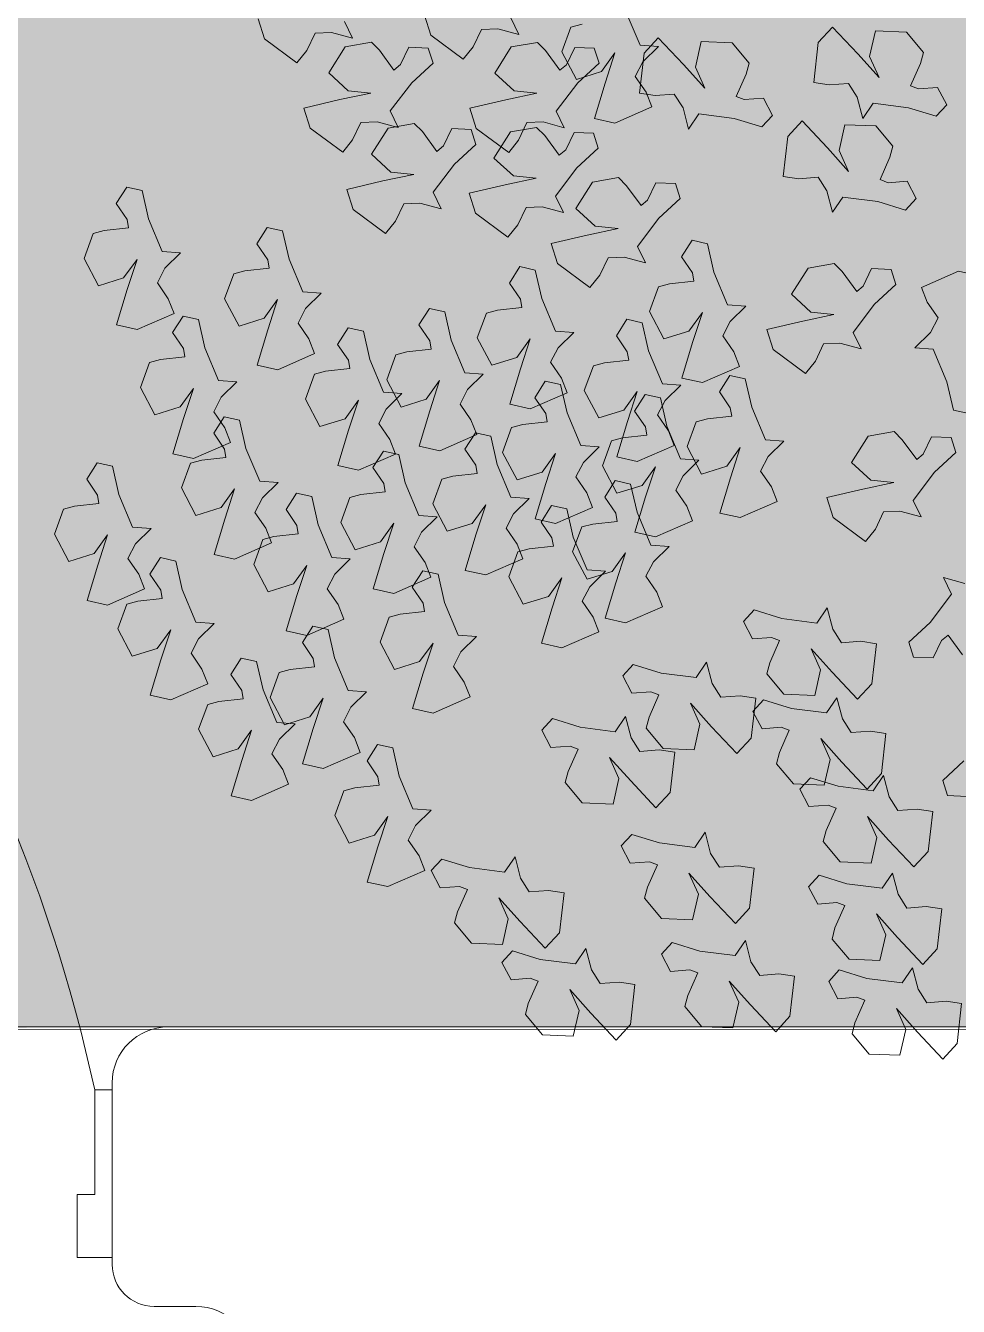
# Model space of a CAD drawing. Header units: metres. Extents: x 8 to 2416, y -346 to 476.
# Drawn here: x 51.19 to 51.857, y 52.754 to 53.67 of the extents above; entities that cross this region are included whole.
import ezdxf

# ---------------------------------------------------------------- set-up
doc = ezdxf.new("R2010")
doc.units = ezdxf.units.M
doc.linetypes.add('0', pattern=[0])
doc.linetypes.add('ACAD_ISO10W100', pattern=[18, 12, -3, 0, -3])
doc.layers.get('0').update_dxf_attribs({"color": 250, "linetype": '0', "lineweight": 20})
for name, color, linetype, lineweight in [('A-DOOR', 35, 'Continuous', 5), ('A-WALL', 250, 'Continuous', 20), ('ARBOLES', 86, 'Continuous', 0), ('baños', 140, 'Continuous', 0), ('piso', 253, 'Continuous', 0)]:
    doc.layers.add(name, color=color, linetype=linetype, lineweight=lineweight)
doc.layers.add('grama', color=7, linetype='Continuous', lineweight=0, true_color=0x698c45)
doc.layers.add('SOLAR', color=7, linetype='ACAD_ISO10W100', lineweight=9, true_color=0xff1414)

# ---------------------------------------------------------------- blocks, each defined once
blk = doc.blocks.new('TREES')
at = {"layer": 'ARBOLES', "color": 252, "true_color": 0x8da178}
for p, q in [((-0.04252, 0.05906), (-0.0466, 0.06668)), ((0.00379, 0.06784), (0.00069, 0.06375)), ((0.01055, 0.06189), (0.00379, 0.06784)), ((0.01428, 0.06788), (0.01346, 0.06151)), ((0.02182, 0.06829), (0.01428, 0.06788)), ((0.02641, 0.06375), (0.02182, 0.06829)), ((-0.07218, 0.05887), (-0.07449, 0.06271)), ((-0.05708, 0.06282), (-0.0597, 0.06185)), ((0.00069, 0.06375), (0.00049, 0.05392)), ((0.02594, 0.061), (0.02641, 0.06375)), ((-0.09551, 0.06143), (-0.09352, 0.05671)), ((-0.08138, 0.05925), (-0.07745, 0.0598)), ((-0.07745, 0.0598), (-0.07218, 0.05887)), ((-0.0597, 0.06185), (-0.06133, 0.05561)), ((-0.03826, 0.06127), (-0.04136, 0.05718)), ((-0.0315, 0.05532), (-0.03826, 0.06127)), ((-0.02777, 0.06131), (-0.02859, 0.05494)), ((-0.02023, 0.06172), (-0.02777, 0.06131)), ((-0.01564, 0.05718), (-0.02023, 0.06172)), ((0.01622, 0.05665), (0.01055, 0.06189)), ((0.01346, 0.06151), (0.01622, 0.05665)), ((0.02406, 0.05535), (0.02594, 0.061)), ((-0.13581, 0.05674), (-0.13382, 0.05201)), ((-0.11248, 0.05417), (-0.1148, 0.05801)), ((-0.09352, 0.05671), (-0.08511, 0.05162)), ((-0.083, 0.05484), (-0.08138, 0.05925)), ((-0.06751, 0.05739), (-0.07373, 0.05568)), ((-0.06536, 0.05561), (-0.06751, 0.05739)), ((-0.05831, 0.05701), (-0.05993, 0.0526)), ((-0.05355, 0.05726), (-0.05831, 0.05701)), ((-0.05206, 0.05373), (-0.05355, 0.05726)), ((-0.05128, 0.05175), (-0.04845, 0.05658)), ((-0.04845, 0.05658), (-0.05015, 0.04905)), ((-0.03804, 0.05914), (-0.04252, 0.05906)), ((-0.04136, 0.05718), (-0.04156, 0.04735)), ((-0.04148, 0.05504), (-0.03804, 0.05914)), ((-0.01611, 0.05443), (-0.01564, 0.05718)), ((-0.1233, 0.05014), (-0.12168, 0.05455)), ((-0.12168, 0.05455), (-0.11775, 0.0551)), ((-0.11775, 0.0551), (-0.11248, 0.05417)), ((-0.10781, 0.05364), (-0.11403, 0.05193)), ((-0.10566, 0.05186), (-0.10781, 0.05364)), ((-0.09861, 0.05326), (-0.10023, 0.04885)), ((-0.09385, 0.05351), (-0.09861, 0.05326)), ((-0.09236, 0.04998), (-0.09385, 0.05351)), ((-0.08511, 0.05162), (-0.083, 0.05484)), ((-0.07373, 0.05568), (-0.07715, 0.04895)), ((-0.0614, 0.05115), (-0.06536, 0.05561)), ((-0.06133, 0.05561), (-0.0572, 0.04928)), ((-0.05678, 0.04846), (-0.05206, 0.05373)), ((-0.04297, 0.05136), (-0.04148, 0.05504)), ((-0.02583, 0.05007), (-0.0315, 0.05532)), ((-0.02859, 0.05494), (-0.02583, 0.05007)), ((-0.01799, 0.04878), (-0.01611, 0.05443)), ((0.00049, 0.05392), (0.00433, 0.05371)), ((0.00433, 0.05371), (0.00896, 0.05451)), ((0.00896, 0.05451), (0.0114, 0.05138)), ((0.02605, 0.0548), (0.02406, 0.05535)), ((0.03068, 0.0556), (0.02605, 0.0548)), ((0.03328, 0.0516), (0.03068, 0.0556)), ((-0.13382, 0.05201), (-0.12541, 0.04692)), ((-0.12541, 0.04692), (-0.1233, 0.05014)), ((-0.11403, 0.05193), (-0.11745, 0.0452)), ((-0.1017, 0.0474), (-0.10566, 0.05186)), ((-0.09708, 0.04471), (-0.09236, 0.04998)), ((-0.05993, 0.0526), (-0.0614, 0.05115)), ((-0.0572, 0.04928), (-0.05128, 0.05175)), ((-0.03996, 0.04775), (-0.04297, 0.05136)), ((0.0114, 0.05138), (0.01324, 0.04635)), ((0.01324, 0.04635), (0.0154, 0.05028)), ((0.0154, 0.05028), (0.02404, 0.05)), ((0.02404, 0.05), (0.03096, 0.04854)), ((0.03096, 0.04854), (0.03328, 0.0516)), ((-0.10023, 0.04885), (-0.1017, 0.0474)), ((-0.07715, 0.04895), (-0.07204, 0.04505)), ((-0.06134, 0.04112), (-0.05678, 0.04846)), ((-0.05015, 0.04905), (-0.05193, 0.04022)), ((-0.04156, 0.04735), (-0.03772, 0.04714)), ((-0.03822, 0.04432), (-0.03996, 0.04775)), ((-0.03772, 0.04714), (-0.03309, 0.04794)), ((-0.03309, 0.04794), (-0.03065, 0.04481)), ((-0.016, 0.04822), (-0.01799, 0.04878)), ((-0.01137, 0.04902), (-0.016, 0.04822)), ((-0.00877, 0.04502), (-0.01137, 0.04902)), ((-0.11745, 0.0452), (-0.11235, 0.0413)), ((-0.10164, 0.03737), (-0.09708, 0.04471)), ((-0.06645, 0.04501), (-0.07382, 0.04272)), ((-0.07204, 0.04505), (-0.06645, 0.04501)), ((-0.04684, 0.03958), (-0.03822, 0.04432)), ((-0.03065, 0.04481), (-0.02881, 0.03978)), ((-0.01109, 0.04197), (-0.00877, 0.04502)), ((-0.00146, 0.04438), (-0.00456, 0.04029)), ((0.0053, 0.03842), (-0.00146, 0.04438)), ((0.00903, 0.04442), (0.00821, 0.03805)), ((0.01657, 0.04482), (0.00903, 0.04442)), ((0.02116, 0.04029), (0.01657, 0.04482)), ((-0.10675, 0.04126), (-0.11412, 0.03897)), ((-0.11235, 0.0413), (-0.10675, 0.04126)), ((-0.07382, 0.04272), (-0.08236, 0.03984)), ((-0.05903, 0.03728), (-0.06134, 0.04112)), ((-0.02881, 0.03978), (-0.02665, 0.04371)), ((-0.02665, 0.04371), (-0.01801, 0.04343)), ((-0.01801, 0.04343), (-0.01109, 0.04197)), ((-0.11412, 0.03897), (-0.12266, 0.03609)), ((-0.08236, 0.03984), (-0.08037, 0.03512)), ((-0.06985, 0.03325), (-0.06823, 0.03766)), ((-0.06823, 0.03766), (-0.0643, 0.03821)), ((-0.0643, 0.03821), (-0.05903, 0.03728)), ((-0.05193, 0.04022), (-0.04684, 0.03958)), ((-0.00456, 0.04029), (-0.00476, 0.03046)), ((0.01097, 0.03318), (0.0053, 0.03842)), ((0.00821, 0.03805), (0.01097, 0.03318)), ((0.01881, 0.03188), (0.02069, 0.03754)), ((0.02069, 0.03754), (0.02116, 0.04029)), ((-0.12266, 0.03609), (-0.12067, 0.03137)), ((-0.10853, 0.03391), (-0.1046, 0.03446)), ((-0.1046, 0.03446), (-0.09933, 0.03353)), ((-0.09554, 0.03487), (-0.10176, 0.03316)), ((-0.09933, 0.03353), (-0.10164, 0.03737)), ((-0.09339, 0.03309), (-0.09554, 0.03487)), ((-0.08634, 0.03449), (-0.08796, 0.03009)), ((-0.08158, 0.03474), (-0.08634, 0.03449)), ((-0.08009, 0.03121), (-0.08158, 0.03474)), ((-0.08037, 0.03512), (-0.07195, 0.03003)), ((-0.07198, 0.03504), (-0.0754, 0.0283)), ((-0.06576, 0.03674), (-0.07198, 0.03504)), ((-0.06361, 0.03497), (-0.06576, 0.03674)), ((-0.05965, 0.03051), (-0.06361, 0.03497)), ((-0.05656, 0.03637), (-0.05818, 0.03196)), ((-0.0518, 0.03662), (-0.05656, 0.03637)), ((-0.05031, 0.03308), (-0.0518, 0.03662)), ((-0.12067, 0.03137), (-0.11226, 0.02628)), ((-0.11015, 0.0295), (-0.10853, 0.03391)), ((-0.10176, 0.03316), (-0.10518, 0.02643)), ((-0.08944, 0.02863), (-0.09339, 0.03309)), ((-0.07195, 0.03003), (-0.06985, 0.03325)), ((-0.05818, 0.03196), (-0.05965, 0.03051)), ((-0.05503, 0.02782), (-0.05031, 0.03308)), ((0.02081, 0.03133), (0.01881, 0.03188)), ((0.02543, 0.03213), (0.02081, 0.03133)), ((0.02803, 0.02813), (0.02543, 0.03213)), ((-0.11226, 0.02628), (-0.11015, 0.0295)), ((-0.08796, 0.03009), (-0.08944, 0.02863)), ((-0.08481, 0.02594), (-0.08009, 0.03121)), ((-0.0754, 0.0283), (-0.07029, 0.02441)), ((-0.00476, 0.03046), (-0.00092, 0.03025)), ((-0.00092, 0.03025), (0.00371, 0.03105)), ((0.00371, 0.03105), (0.00615, 0.02792)), ((0.02571, 0.02508), (0.02803, 0.02813)), ((-0.10518, 0.02643), (-0.10008, 0.02253)), ((-0.08938, 0.0186), (-0.08481, 0.02594)), ((-0.05959, 0.02047), (-0.05503, 0.02782)), ((-0.04473, 0.0264), (-0.05095, 0.0247)), ((-0.04257, 0.02462), (-0.04473, 0.0264)), ((-0.03552, 0.02603), (-0.03714, 0.02162)), ((-0.03076, 0.02627), (-0.03552, 0.02603)), ((-0.02927, 0.02274), (-0.03076, 0.02627)), ((0.00615, 0.02792), (0.00799, 0.02289)), ((0.00799, 0.02289), (0.01015, 0.02681)), ((0.01015, 0.02681), (0.01879, 0.02653)), ((0.01879, 0.02653), (0.02571, 0.02508)), ((-0.09448, 0.0225), (-0.10186, 0.0202)), ((-0.10008, 0.02253), (-0.09448, 0.0225)), ((-0.07207, 0.02208), (-0.08061, 0.0192)), ((-0.0647, 0.02437), (-0.07207, 0.02208)), ((-0.07029, 0.02441), (-0.0647, 0.02437)), ((-0.05095, 0.0247), (-0.05436, 0.01796)), ((-0.03862, 0.02016), (-0.04257, 0.02462)), ((-0.03399, 0.01748), (-0.02927, 0.02274)), ((-0.10186, 0.0202), (-0.11039, 0.01733)), ((-0.08061, 0.0192), (-0.07862, 0.01447)), ((-0.05728, 0.01664), (-0.05959, 0.02047)), ((-0.03714, 0.02162), (-0.03862, 0.02016)), ((-0.11039, 0.01733), (-0.1084, 0.0126)), ((-0.09626, 0.01514), (-0.09233, 0.01569)), ((-0.09233, 0.01569), (-0.08706, 0.01476)), ((-0.08706, 0.01476), (-0.08938, 0.0186)), ((-0.0681, 0.01261), (-0.06648, 0.01701)), ((-0.06648, 0.01701), (-0.06255, 0.01757)), ((-0.06255, 0.01757), (-0.05728, 0.01664)), ((-0.05436, 0.01796), (-0.04926, 0.01407)), ((-0.03856, 0.01013), (-0.03399, 0.01748)), ((-0.16389, 0.01286), (-0.16606, 0.00861)), ((-0.16009, 0.01238), (-0.16389, 0.01286)), ((-0.1084, 0.0126), (-0.09999, 0.00751)), ((-0.09788, 0.01073), (-0.09626, 0.01514)), ((-0.07862, 0.01447), (-0.07021, 0.00938)), ((-0.07021, 0.00938), (-0.0681, 0.01261)), ((-0.04366, 0.01403), (-0.05104, 0.01174)), ((-0.04926, 0.01407), (-0.04366, 0.01403)), ((-0.02543, 0.01286), (-0.0276, 0.00861)), ((-0.02163, 0.01238), (-0.02543, 0.01286)), ((-0.15789, 0.00566), (-0.16009, 0.01238)), ((-0.09999, 0.00751), (-0.09788, 0.01073)), ((-0.05104, 0.01174), (-0.05957, 0.00886)), ((-0.03624, 0.0063), (-0.03856, 0.01013)), ((-0.01943, 0.00566), (-0.02163, 0.01238)), ((0.00959, 0.01046), (0.00337, 0.00875)), ((0.01174, 0.00868), (0.00959, 0.01046)), ((0.0188, 0.01008), (0.01717, 0.00567)), ((0.02356, 0.01033), (0.0188, 0.01008)), ((0.02504, 0.0068), (0.02356, 0.01033)), ((0.03991, 0.01142), (0.03129, 0.00668)), ((0.045, 0.01078), (0.03991, 0.01142)), ((-0.16606, 0.00861), (-0.16305, 0.005)), ((-0.12884, 0.00629), (-0.13101, 0.00204)), ((-0.12504, 0.00581), (-0.12884, 0.00629)), ((-0.05957, 0.00886), (-0.05758, 0.00413)), ((-0.04706, 0.00226), (-0.04544, 0.00667)), ((-0.04544, 0.00667), (-0.04151, 0.00722)), ((-0.04151, 0.00722), (-0.03624, 0.0063)), ((-0.0276, 0.00861), (-0.02459, 0.005)), ((0.00337, 0.00875), (-0.00005, 0.00202)), ((0.0157, 0.00422), (0.01174, 0.00868)), ((0.02032, 0.00153), (0.02504, 0.0068)), ((0.03129, 0.00668), (0.03303, 0.00325)), ((-0.16305, 0.005), (-0.16253, 0.003)), ((-0.15381, -0.00196), (-0.15789, 0.00566)), ((-0.12284, -0.00091), (-0.12504, 0.00581)), ((-0.05758, 0.00413), (-0.04917, -0.00096)), ((-0.02459, 0.005), (-0.02407, 0.003)), ((-0.01535, -0.00196), (-0.01943, 0.00566)), ((0.01717, 0.00567), (0.0157, 0.00422)), ((0.03303, 0.00325), (0.03604, -0.00036)), ((-0.17098, 0.00083), (-0.17261, -0.00541)), ((-0.16837, 0.0018), (-0.17098, 0.00083)), ((-0.16253, 0.003), (-0.16837, 0.0018)), ((-0.13101, 0.00204), (-0.128, -0.00157)), ((-0.06662, 0.00254), (-0.06879, -0.00171)), ((-0.06282, 0.00206), (-0.06662, 0.00254)), ((-0.06062, -0.00466), (-0.06282, 0.00206)), ((-0.04917, -0.00096), (-0.04706, 0.00226)), ((-0.03253, 0.00083), (-0.03416, -0.00541)), ((-0.02991, 0.0018), (-0.03253, 0.00083)), ((-0.02407, 0.003), (-0.02991, 0.0018)), ((-0.00005, 0.00202), (0.00506, -0.00188)), ((0.01576, -0.00581), (0.02032, 0.00153)), ((-0.14933, -0.00188), (-0.15381, -0.00196)), ((-0.15277, -0.00598), (-0.14933, -0.00188)), ((-0.128, -0.00157), (-0.12748, -0.00357)), ((-0.11876, -0.00854), (-0.12284, -0.00091)), ((-0.06879, -0.00171), (-0.06578, -0.00532)), ((-0.01087, -0.00188), (-0.01535, -0.00196)), ((-0.01431, -0.00598), (-0.01087, -0.00188)), ((0.01066, -0.00192), (0.00328, -0.00421)), ((0.00506, -0.00188), (0.01066, -0.00192)), ((0.03604, -0.00036), (0.03455, -0.00404)), ((-0.17261, -0.00541), (-0.16849, -0.01174)), ((-0.16257, -0.00927), (-0.15973, -0.00444)), ((-0.15973, -0.00444), (-0.16144, -0.01197)), ((-0.15426, -0.00966), (-0.15277, -0.00598)), ((-0.13593, -0.00574), (-0.13756, -0.01198)), ((-0.13332, -0.00477), (-0.13593, -0.00574)), ((-0.12748, -0.00357), (-0.13332, -0.00477)), ((-0.06578, -0.00532), (-0.06526, -0.00732)), ((-0.05654, -0.01229), (-0.06062, -0.00466)), ((-0.03416, -0.00541), (-0.03004, -0.01174)), ((-0.02411, -0.00927), (-0.02128, -0.00444)), ((-0.02128, -0.00444), (-0.02298, -0.01197)), ((-0.0158, -0.00966), (-0.01431, -0.00598)), ((0.00328, -0.00421), (-0.00526, -0.00709)), ((0.01808, -0.00965), (0.01576, -0.00581)), ((0.03455, -0.00404), (0.03111, -0.00814)), ((-0.16849, -0.01174), (-0.16257, -0.00927)), ((-0.11428, -0.00845), (-0.11876, -0.00854)), ((-0.11772, -0.01255), (-0.11428, -0.00845)), ((-0.0711, -0.00852), (-0.07371, -0.00949)), ((-0.06526, -0.00732), (-0.0711, -0.00852)), ((-0.03945, -0.0078), (-0.04162, -0.01205)), ((-0.03565, -0.00828), (-0.03945, -0.0078)), ((-0.03345, -0.015), (-0.03565, -0.00828)), ((-0.03004, -0.01174), (-0.02411, -0.00927)), ((-0.00526, -0.00709), (-0.00327, -0.01181)), ((0.00725, -0.01368), (0.00887, -0.00927)), ((0.00887, -0.00927), (0.0128, -0.00872)), ((0.0128, -0.00872), (0.01808, -0.00965)), ((0.03111, -0.00814), (0.03559, -0.00805)), ((0.03559, -0.00805), (0.03967, -0.01568)), ((-0.16144, -0.01197), (-0.16321, -0.0208)), ((-0.15125, -0.01327), (-0.15426, -0.00966)), ((-0.13756, -0.01198), (-0.13344, -0.01831)), ((-0.12752, -0.01584), (-0.12468, -0.01101)), ((-0.12468, -0.01101), (-0.12639, -0.01854)), ((-0.08765, -0.00968), (-0.08982, -0.01393)), ((-0.08385, -0.01016), (-0.08765, -0.00968)), ((-0.08165, -0.01688), (-0.08385, -0.01016)), ((-0.07371, -0.00949), (-0.07534, -0.01573)), ((-0.05206, -0.0122), (-0.05654, -0.01229)), ((-0.0555, -0.0163), (-0.05206, -0.0122)), ((-0.04162, -0.01205), (-0.03861, -0.01566)), ((-0.02298, -0.01197), (-0.02476, -0.0208)), ((-0.01279, -0.01327), (-0.0158, -0.00966)), ((-0.00327, -0.01181), (0.00515, -0.0169)), ((-0.14951, -0.0167), (-0.15125, -0.01327)), ((-0.1192, -0.01623), (-0.11772, -0.01255)), ((-0.08982, -0.01393), (-0.08681, -0.01753)), ((-0.0653, -0.01959), (-0.06246, -0.01476)), ((-0.06246, -0.01476), (-0.06417, -0.02229)), ((-0.02937, -0.02263), (-0.03345, -0.015)), ((-0.01106, -0.0167), (-0.01279, -0.01327)), ((0.00515, -0.0169), (0.00725, -0.01368)), ((-0.15813, -0.02144), (-0.14951, -0.0167)), ((-0.14724, -0.01718), (-0.14941, -0.02142)), ((-0.14344, -0.01766), (-0.14724, -0.01718)), ((-0.14124, -0.02438), (-0.14344, -0.01766)), ((-0.13344, -0.01831), (-0.12752, -0.01584)), ((-0.12639, -0.01854), (-0.12816, -0.02737)), ((-0.1162, -0.01984), (-0.1192, -0.01623)), ((-0.10692, -0.01625), (-0.10909, -0.0205)), ((-0.10312, -0.01673), (-0.10692, -0.01625)), ((-0.10092, -0.02345), (-0.10312, -0.01673)), ((-0.08681, -0.01753), (-0.08629, -0.01954)), ((-0.07757, -0.0245), (-0.08165, -0.01688)), ((-0.07534, -0.01573), (-0.07122, -0.02206)), ((-0.05698, -0.01998), (-0.0555, -0.0163)), ((-0.03809, -0.01767), (-0.04393, -0.01886)), ((-0.03861, -0.01566), (-0.03809, -0.01767)), ((-0.01967, -0.02144), (-0.01106, -0.0167)), ((0.03967, -0.01568), (0.04187, -0.0224)), ((-0.16321, -0.0208), (-0.15813, -0.02144)), ((-0.14941, -0.02142), (-0.1464, -0.02503)), ((-0.11446, -0.02327), (-0.1162, -0.01984)), ((-0.10909, -0.0205), (-0.10608, -0.02411)), ((-0.09475, -0.02171), (-0.09638, -0.02795)), ((-0.09213, -0.02073), (-0.09475, -0.02171)), ((-0.08629, -0.01954), (-0.09213, -0.02073)), ((-0.07122, -0.02206), (-0.0653, -0.01959)), ((-0.05398, -0.02359), (-0.05698, -0.01998)), ((-0.04654, -0.01983), (-0.04818, -0.02607)), ((-0.04393, -0.01886), (-0.04654, -0.01983)), ((-0.02476, -0.0208), (-0.01967, -0.02144)), ((-0.01317, -0.01907), (-0.01533, -0.02332)), ((-0.00936, -0.01955), (-0.01317, -0.01907)), ((-0.00716, -0.02627), (-0.00936, -0.01955)), ((-0.13716, -0.032), (-0.14124, -0.02438)), ((-0.12307, -0.02801), (-0.11446, -0.02327)), ((-0.10608, -0.02411), (-0.10556, -0.02611)), ((-0.09684, -0.03107), (-0.10092, -0.02345)), ((-0.07309, -0.02441), (-0.07757, -0.0245)), ((-0.07653, -0.02852), (-0.07309, -0.02441)), ((-0.06417, -0.02229), (-0.06594, -0.03112)), ((-0.05785, -0.0247), (-0.06002, -0.02894)), ((-0.05405, -0.02517), (-0.05785, -0.0247)), ((-0.05224, -0.02702), (-0.05398, -0.02359)), ((-0.02489, -0.02254), (-0.02937, -0.02263)), ((-0.02833, -0.02664), (-0.02489, -0.02254)), ((-0.01533, -0.02332), (-0.01233, -0.02693)), ((0.04187, -0.0224), (0.04567, -0.02288)), ((-0.14588, -0.02704), (-0.15172, -0.02823)), ((-0.1464, -0.02503), (-0.14588, -0.02704)), ((-0.12816, -0.02737), (-0.12307, -0.02801)), ((-0.1114, -0.0273), (-0.11401, -0.02828)), ((-0.10556, -0.02611), (-0.1114, -0.0273)), ((-0.09638, -0.02795), (-0.09226, -0.03427)), ((-0.08633, -0.0318), (-0.0835, -0.02697)), ((-0.0835, -0.02697), (-0.0852, -0.03451)), ((-0.06085, -0.03176), (-0.05224, -0.02702)), ((-0.05185, -0.0319), (-0.05405, -0.02517)), ((-0.04818, -0.02607), (-0.04405, -0.0324)), ((-0.03813, -0.02993), (-0.0353, -0.0251)), ((-0.0353, -0.0251), (-0.037, -0.03263)), ((-0.03332, -0.02564), (-0.03548, -0.02989)), ((-0.02951, -0.02612), (-0.03332, -0.02564)), ((-0.02982, -0.03032), (-0.02833, -0.02664)), ((-0.02731, -0.03284), (-0.02951, -0.02612)), ((-0.01233, -0.02693), (-0.0118, -0.02893)), ((-0.00309, -0.0339), (-0.00716, -0.02627)), ((-0.15433, -0.02921), (-0.15596, -0.03545)), ((-0.15172, -0.02823), (-0.15433, -0.02921)), ((-0.11401, -0.02828), (-0.11564, -0.03452)), ((-0.09236, -0.03099), (-0.09684, -0.03107)), ((-0.0958, -0.03509), (-0.09236, -0.03099)), ((-0.07802, -0.0322), (-0.07653, -0.02852)), ((-0.06594, -0.03112), (-0.06085, -0.03176)), ((-0.06002, -0.02894), (-0.05701, -0.03255)), ((-0.04405, -0.0324), (-0.03813, -0.02993)), ((-0.03548, -0.02989), (-0.03248, -0.0335)), ((-0.02681, -0.03393), (-0.02982, -0.03032)), ((-0.02026, -0.0311), (-0.02189, -0.03734)), ((-0.01764, -0.03013), (-0.02026, -0.0311)), ((-0.0118, -0.02893), (-0.01764, -0.03013)), ((0.02177, -0.03068), (0.01835, -0.03741)), ((0.02799, -0.02897), (0.02177, -0.03068)), ((0.03015, -0.03075), (0.02799, -0.02897)), ((0.0341, -0.03521), (0.03015, -0.03075)), ((0.0372, -0.02935), (0.03558, -0.03376)), ((0.04196, -0.0291), (0.0372, -0.02935)), ((0.04344, -0.03263), (0.04196, -0.0291)), ((-0.13268, -0.03191), (-0.13716, -0.032)), ((-0.13612, -0.03601), (-0.13268, -0.03191)), ((-0.1056, -0.03838), (-0.10276, -0.03355)), ((-0.10276, -0.03355), (-0.10447, -0.04108)), ((-0.09226, -0.03427), (-0.08633, -0.0318)), ((-0.07501, -0.0358), (-0.07802, -0.0322)), ((-0.05701, -0.03255), (-0.05649, -0.03456)), ((-0.04777, -0.03952), (-0.05185, -0.0319)), ((-0.037, -0.03263), (-0.03878, -0.04146)), ((-0.03248, -0.0335), (-0.03196, -0.03551)), ((-0.02324, -0.04047), (-0.02731, -0.03284)), ((-0.02507, -0.03736), (-0.02681, -0.03393)), ((0.0014, -0.03381), (-0.00309, -0.0339)), ((-0.00204, -0.03791), (0.0014, -0.03381)), ((0.03558, -0.03376), (0.0341, -0.03521)), ((0.03872, -0.0379), (0.04344, -0.03263)), ((-0.15596, -0.03545), (-0.15184, -0.04177)), ((-0.14592, -0.0393), (-0.14308, -0.03447)), ((-0.14308, -0.03447), (-0.14479, -0.04201)), ((-0.1376, -0.03969), (-0.13612, -0.03601)), ((-0.11564, -0.03452), (-0.11152, -0.04085)), ((-0.09728, -0.03877), (-0.0958, -0.03509)), ((-0.0852, -0.03451), (-0.08698, -0.04334)), ((-0.07328, -0.03924), (-0.07501, -0.0358)), ((-0.06495, -0.03673), (-0.06658, -0.04297)), ((-0.06233, -0.03575), (-0.06495, -0.03673)), ((-0.05649, -0.03456), (-0.06233, -0.03575)), ((-0.03779, -0.0367), (-0.04041, -0.03767)), ((-0.03196, -0.03551), (-0.03779, -0.0367)), ((-0.03369, -0.0421), (-0.02507, -0.03736)), ((-0.02189, -0.03734), (-0.01777, -0.04367)), ((-0.01184, -0.0412), (-0.00901, -0.03637)), ((-0.00901, -0.03637), (-0.01072, -0.0439)), ((0.01835, -0.03741), (0.02346, -0.04131)), ((-0.15184, -0.04177), (-0.14592, -0.0393)), ((-0.1346, -0.0433), (-0.1376, -0.03969)), ((-0.11152, -0.04085), (-0.1056, -0.03838)), ((-0.09428, -0.04238), (-0.09728, -0.03877)), ((-0.08189, -0.04398), (-0.07328, -0.03924)), ((-0.07364, -0.03879), (-0.0758, -0.04304)), ((-0.06983, -0.03927), (-0.07364, -0.03879)), ((-0.06763, -0.04599), (-0.06983, -0.03927)), ((-0.04329, -0.03943), (-0.04777, -0.03952)), ((-0.04673, -0.04353), (-0.04329, -0.03943)), ((-0.04041, -0.03767), (-0.04204, -0.04391)), ((-0.01876, -0.04038), (-0.02324, -0.04047)), ((-0.02219, -0.04448), (-0.01876, -0.04038)), ((-0.00353, -0.04159), (-0.00204, -0.03791)), ((0.03416, -0.04524), (0.03872, -0.0379)), ((-0.14479, -0.04201), (-0.14656, -0.05084)), ((-0.13497, -0.04066), (-0.13714, -0.04491)), ((-0.13117, -0.04114), (-0.13497, -0.04066)), ((-0.13286, -0.04674), (-0.1346, -0.0433)), ((-0.12897, -0.04786), (-0.13117, -0.04114)), ((-0.10447, -0.04108), (-0.10624, -0.04991)), ((-0.09254, -0.04581), (-0.09428, -0.04238)), ((-0.08698, -0.04334), (-0.08189, -0.04398)), ((-0.0758, -0.04304), (-0.0728, -0.04664)), ((-0.06658, -0.04297), (-0.06245, -0.04929)), ((-0.05653, -0.04682), (-0.0537, -0.04199)), ((-0.0537, -0.04199), (-0.0554, -0.04953)), ((-0.04822, -0.04721), (-0.04673, -0.04353)), ((-0.03878, -0.04146), (-0.03369, -0.0421)), ((-0.03199, -0.04777), (-0.02916, -0.04294)), ((-0.02916, -0.04294), (-0.03087, -0.05048)), ((-0.01777, -0.04367), (-0.01184, -0.0412)), ((-0.00052, -0.0452), (-0.00353, -0.04159)), ((0.02168, -0.04364), (0.01314, -0.04652)), ((0.02906, -0.04135), (0.02168, -0.04364)), ((0.02346, -0.04131), (0.02906, -0.04135)), ((-0.14147, -0.05148), (-0.13286, -0.04674)), ((-0.13714, -0.04491), (-0.13413, -0.04852)), ((-0.10116, -0.05055), (-0.09254, -0.04581)), ((-0.09554, -0.04536), (-0.0977, -0.04961)), ((-0.09173, -0.04584), (-0.09554, -0.04536)), ((-0.08953, -0.05256), (-0.09173, -0.04584)), ((-0.0728, -0.04664), (-0.07227, -0.04865)), ((-0.06356, -0.05361), (-0.06763, -0.04599)), ((-0.06245, -0.04929), (-0.05653, -0.04682)), ((-0.04204, -0.04391), (-0.03792, -0.05024)), ((-0.02368, -0.04816), (-0.02219, -0.04448)), ((-0.01072, -0.0439), (-0.01249, -0.05273)), ((0.00121, -0.04863), (-0.00052, -0.0452)), ((0.01314, -0.04652), (0.01514, -0.05124)), ((0.03648, -0.04908), (0.03416, -0.04524)), ((-0.13413, -0.04852), (-0.13361, -0.05052)), ((-0.12489, -0.05549), (-0.12897, -0.04786)), ((-0.10624, -0.04991), (-0.10116, -0.05055)), ((-0.0977, -0.04961), (-0.0947, -0.05321)), ((-0.07811, -0.04984), (-0.08073, -0.05082)), ((-0.07227, -0.04865), (-0.07811, -0.04984)), ((-0.0554, -0.04953), (-0.05718, -0.05836)), ((-0.04521, -0.05082), (-0.04822, -0.04721)), ((-0.03859, -0.04723), (-0.04075, -0.05148)), ((-0.03478, -0.04771), (-0.03859, -0.04723)), ((-0.03792, -0.05024), (-0.03199, -0.04777)), ((-0.03258, -0.05443), (-0.03478, -0.04771)), ((-0.02067, -0.05177), (-0.02368, -0.04816)), ((-0.0074, -0.05337), (0.00121, -0.04863)), ((0.02565, -0.05311), (0.02727, -0.0487)), ((0.02727, -0.0487), (0.03121, -0.04815)), ((0.03121, -0.04815), (0.03648, -0.04908)), ((-0.14656, -0.05084), (-0.14147, -0.05148)), ((-0.14207, -0.05269), (-0.1437, -0.05893)), ((-0.13945, -0.05172), (-0.14207, -0.05269)), ((-0.13361, -0.05052), (-0.13945, -0.05172)), ((-0.08546, -0.06018), (-0.08953, -0.05256)), ((-0.08073, -0.05082), (-0.08236, -0.05706)), ((-0.04347, -0.05426), (-0.04521, -0.05082)), ((-0.04075, -0.05148), (-0.03774, -0.05509)), ((-0.03087, -0.05048), (-0.03264, -0.0593)), ((-0.01894, -0.0552), (-0.02067, -0.05177)), ((-0.01249, -0.05273), (-0.0074, -0.05337)), ((0.01514, -0.05124), (0.02355, -0.05633)), ((-0.16476, -0.05473), (-0.16692, -0.05898)), ((-0.16095, -0.05521), (-0.16476, -0.05473)), ((-0.15875, -0.06193), (-0.16095, -0.05521)), ((-0.12041, -0.0554), (-0.12489, -0.05549)), ((-0.12385, -0.0595), (-0.12041, -0.0554)), ((-0.09417, -0.05522), (-0.10001, -0.05641)), ((-0.0947, -0.05321), (-0.09417, -0.05522)), ((-0.07231, -0.06091), (-0.06948, -0.05608)), ((-0.06948, -0.05608), (-0.07119, -0.06362)), ((-0.05907, -0.05352), (-0.06356, -0.05361)), ((-0.06251, -0.05762), (-0.05907, -0.05352)), ((-0.05349, -0.05473), (-0.05565, -0.05898)), ((-0.04968, -0.05521), (-0.05349, -0.05473)), ((-0.05209, -0.059), (-0.04347, -0.05426)), ((-0.04748, -0.06193), (-0.04968, -0.05521)), ((-0.03774, -0.05509), (-0.03722, -0.0571)), ((-0.02851, -0.06206), (-0.03258, -0.05443)), ((-0.02755, -0.05994), (-0.01894, -0.0552)), ((0.02355, -0.05633), (0.02565, -0.05311)), ((-0.16692, -0.05898), (-0.16391, -0.06259)), ((-0.1437, -0.05893), (-0.13957, -0.06526)), ((-0.13365, -0.06279), (-0.13082, -0.05796)), ((-0.13082, -0.05796), (-0.13252, -0.06549)), ((-0.11569, -0.05756), (-0.11785, -0.0618)), ((-0.11188, -0.05803), (-0.11569, -0.05756)), ((-0.10968, -0.06476), (-0.11188, -0.05803)), ((-0.10263, -0.05739), (-0.10426, -0.06363)), ((-0.10001, -0.05641), (-0.10263, -0.05739)), ((-0.08236, -0.05706), (-0.07824, -0.06338)), ((-0.064, -0.06131), (-0.06251, -0.05762)), ((-0.05718, -0.05836), (-0.05209, -0.059)), ((-0.05565, -0.05898), (-0.05265, -0.06259)), ((-0.04568, -0.05926), (-0.04731, -0.0655)), ((-0.04306, -0.05829), (-0.04568, -0.05926)), ((-0.03722, -0.0571), (-0.04306, -0.05829)), ((-0.03264, -0.0593), (-0.02755, -0.05994)), ((-0.15468, -0.06956), (-0.15875, -0.06193)), ((-0.12534, -0.06318), (-0.12385, -0.0595)), ((-0.11785, -0.0618), (-0.11485, -0.06541)), ((-0.08097, -0.06009), (-0.08546, -0.06018)), ((-0.08441, -0.0642), (-0.08097, -0.06009)), ((-0.07824, -0.06338), (-0.07231, -0.06091)), ((-0.06099, -0.06491), (-0.064, -0.06131)), ((-0.04341, -0.06956), (-0.04748, -0.06193)), ((-0.02402, -0.06197), (-0.02851, -0.06206)), ((-0.02746, -0.06607), (-0.02402, -0.06197)), ((-0.16339, -0.06459), (-0.16923, -0.06579)), ((-0.16391, -0.06259), (-0.16339, -0.06459)), ((-0.13957, -0.06526), (-0.13365, -0.06279)), ((-0.13252, -0.06549), (-0.1343, -0.07432)), ((-0.12233, -0.06679), (-0.12534, -0.06318)), ((-0.11485, -0.06541), (-0.11432, -0.06742)), ((-0.10561, -0.07238), (-0.10968, -0.06476)), ((-0.10426, -0.06363), (-0.10014, -0.06996)), ((-0.09421, -0.06748), (-0.09138, -0.06266)), ((-0.09138, -0.06266), (-0.09309, -0.07019)), ((-0.0859, -0.06788), (-0.08441, -0.0642)), ((-0.07119, -0.06362), (-0.07296, -0.07245)), ((-0.05926, -0.06835), (-0.06099, -0.06491)), ((-0.05212, -0.06459), (-0.05796, -0.06579)), ((-0.05265, -0.06259), (-0.05212, -0.06459)), ((-0.04731, -0.0655), (-0.04319, -0.07183)), ((-0.03726, -0.06936), (-0.03443, -0.06453)), ((-0.03443, -0.06453), (-0.03613, -0.07207)), ((0.04333, -0.06329), (0.04565, -0.06712)), ((0.0486, -0.06421), (0.04333, -0.06329)), ((-0.17185, -0.06676), (-0.17348, -0.073)), ((-0.16923, -0.06579), (-0.17185, -0.06676)), ((-0.12016, -0.06861), (-0.12278, -0.06958)), ((-0.12059, -0.07022), (-0.12233, -0.06679)), ((-0.11432, -0.06742), (-0.12016, -0.06861)), ((-0.10014, -0.06996), (-0.09421, -0.06748)), ((-0.08289, -0.07148), (-0.0859, -0.06788)), ((-0.06787, -0.07309), (-0.05926, -0.06835)), ((-0.06058, -0.06676), (-0.06221, -0.073)), ((-0.05796, -0.06579), (-0.06058, -0.06676)), ((-0.02895, -0.06975), (-0.02746, -0.06607)), ((0.04565, -0.06712), (0.04108, -0.07447)), ((-0.15019, -0.06947), (-0.15468, -0.06956)), ((-0.15363, -0.07357), (-0.15019, -0.06947)), ((-0.12921, -0.07496), (-0.12059, -0.07022)), ((-0.12278, -0.06958), (-0.12441, -0.07583)), ((-0.09309, -0.07019), (-0.09486, -0.07902)), ((-0.08116, -0.07492), (-0.08289, -0.07148)), ((-0.03892, -0.06947), (-0.04341, -0.06956)), ((-0.04319, -0.07183), (-0.03726, -0.06936)), ((-0.04236, -0.07357), (-0.03892, -0.06947)), ((-0.02594, -0.07336), (-0.02895, -0.06975)), ((-0.17348, -0.073), (-0.16936, -0.07933)), ((-0.16343, -0.07686), (-0.1606, -0.07203)), ((-0.1606, -0.07203), (-0.1623, -0.07956)), ((-0.15512, -0.07725), (-0.15363, -0.07357)), ((-0.1343, -0.07432), (-0.12921, -0.07496)), ((-0.11436, -0.07968), (-0.11153, -0.07485)), ((-0.11153, -0.07485), (-0.11324, -0.08239)), ((-0.10113, -0.07229), (-0.10561, -0.07238)), ((-0.10456, -0.07639), (-0.10113, -0.07229)), ((-0.08977, -0.07966), (-0.08116, -0.07492)), ((-0.08327, -0.07352), (-0.08544, -0.07777)), ((-0.07947, -0.074), (-0.08327, -0.07352)), ((-0.07727, -0.08072), (-0.07947, -0.074)), ((-0.07296, -0.07245), (-0.06787, -0.07309)), ((-0.06221, -0.073), (-0.05809, -0.07933)), ((-0.05216, -0.07686), (-0.04933, -0.07203)), ((-0.04933, -0.07203), (-0.05103, -0.07956)), ((-0.04385, -0.07725), (-0.04236, -0.07357)), ((-0.03613, -0.07207), (-0.03791, -0.08089)), ((-0.02421, -0.07679), (-0.02594, -0.07336)), ((0.01577, -0.07329), (0.01361, -0.07721)), ((0.0176, -0.07831), (0.01577, -0.07329)), ((0.04108, -0.07447), (0.03636, -0.07973)), ((-0.16936, -0.07933), (-0.16343, -0.07686)), ((-0.15211, -0.08086), (-0.15512, -0.07725)), ((-0.14724, -0.07632), (-0.14941, -0.08057)), ((-0.14344, -0.0768), (-0.14724, -0.07632)), ((-0.14124, -0.08352), (-0.14344, -0.0768)), ((-0.12441, -0.07583), (-0.12029, -0.08215)), ((-0.10605, -0.08007), (-0.10456, -0.07639)), ((-0.08544, -0.07777), (-0.08243, -0.08138)), ((-0.05809, -0.07933), (-0.05216, -0.07686)), ((-0.04084, -0.08086), (-0.04385, -0.07725)), ((-0.03282, -0.08153), (-0.02421, -0.07679)), ((-0.00196, -0.07547), (-0.00427, -0.07853)), ((0.00496, -0.07693), (-0.00196, -0.07547)), ((0.01361, -0.07721), (0.00496, -0.07693)), ((0.04423, -0.07861), (0.04571, -0.07715)), ((0.04571, -0.07715), (0.04966, -0.08161)), ((-0.1623, -0.07956), (-0.16408, -0.08839)), ((-0.15038, -0.08429), (-0.15211, -0.08086)), ((-0.14941, -0.08057), (-0.1464, -0.08418)), ((-0.12029, -0.08215), (-0.11436, -0.07968)), ((-0.10304, -0.08368), (-0.10605, -0.08007)), ((-0.09486, -0.07902), (-0.08977, -0.07966)), ((-0.07319, -0.08835), (-0.07727, -0.08072)), ((-0.05103, -0.07956), (-0.05281, -0.08839)), ((-0.03911, -0.08429), (-0.04084, -0.08086)), ((-0.03791, -0.08089), (-0.03282, -0.08153)), ((-0.00427, -0.07853), (-0.00168, -0.08253)), ((0.02005, -0.08144), (0.0176, -0.07831)), ((0.02467, -0.08064), (0.02005, -0.08144)), ((0.02852, -0.08086), (0.02467, -0.08064)), ((0.02831, -0.09069), (0.02852, -0.08086)), ((0.03636, -0.07973), (0.03785, -0.08326)), ((0.04261, -0.08302), (0.04423, -0.07861)), ((-0.15899, -0.08903), (-0.15038, -0.08429)), ((-0.1464, -0.08418), (-0.14588, -0.08618)), ((-0.13716, -0.09115), (-0.14124, -0.08352)), ((-0.11324, -0.08239), (-0.11501, -0.09122)), ((-0.10131, -0.08711), (-0.10304, -0.08368)), ((-0.08191, -0.08338), (-0.08775, -0.08458)), ((-0.08243, -0.08138), (-0.08191, -0.08338)), ((-0.04772, -0.08903), (-0.03911, -0.08429)), ((-0.00168, -0.08253), (0.00295, -0.08173)), ((0.00295, -0.08173), (0.00495, -0.08228)), ((0.00495, -0.08228), (0.00306, -0.08793)), ((0.01278, -0.08358), (0.01846, -0.08882)), ((0.01555, -0.08845), (0.01278, -0.08358)), ((0.03785, -0.08326), (0.04261, -0.08302)), ((-0.15172, -0.08738), (-0.15433, -0.08835)), ((-0.14588, -0.08618), (-0.15172, -0.08738)), ((-0.10992, -0.09186), (-0.10131, -0.08711)), ((-0.09036, -0.08555), (-0.09199, -0.09179)), ((-0.08775, -0.08458), (-0.09036, -0.08555)), ((-0.16408, -0.08839), (-0.15899, -0.08903)), ((-0.15433, -0.08835), (-0.15596, -0.09459)), ((-0.10869, -0.08947), (-0.11085, -0.09371)), ((-0.10489, -0.08994), (-0.10869, -0.08947)), ((-0.10269, -0.09667), (-0.10489, -0.08994)), ((-0.06871, -0.08826), (-0.07319, -0.08835)), ((-0.07215, -0.09236), (-0.06871, -0.08826)), ((-0.05281, -0.08839), (-0.04772, -0.08903)), ((-0.01228, -0.08925), (-0.01445, -0.09318)), ((-0.01045, -0.09428), (-0.01228, -0.08925)), ((0.00306, -0.08793), (0.0026, -0.09069)), ((0.01473, -0.09481), (0.01555, -0.08845)), ((0.01846, -0.08882), (0.02522, -0.09477)), ((-0.14592, -0.09845), (-0.14308, -0.09362)), ((-0.14308, -0.09362), (-0.14479, -0.10115)), ((-0.13268, -0.09106), (-0.13716, -0.09115)), ((-0.13612, -0.09516), (-0.13268, -0.09106)), ((-0.11501, -0.09122), (-0.10992, -0.09186)), ((-0.09199, -0.09179), (-0.08787, -0.09812)), ((-0.08195, -0.09565), (-0.07911, -0.09082)), ((-0.07911, -0.09082), (-0.08082, -0.09835)), ((-0.07364, -0.09604), (-0.07215, -0.09236)), ((-0.03001, -0.09144), (-0.03232, -0.09449)), ((-0.02309, -0.0929), (-0.03001, -0.09144)), ((-0.01445, -0.09318), (-0.02309, -0.0929)), ((0.0026, -0.09069), (0.00719, -0.09522)), ((0.02522, -0.09477), (0.02831, -0.09069)), ((-0.15596, -0.09459), (-0.15184, -0.10092)), ((-0.1376, -0.09884), (-0.13612, -0.09516)), ((-0.11085, -0.09371), (-0.10785, -0.09732)), ((-0.09861, -0.10429), (-0.10269, -0.09667)), ((-0.08787, -0.09812), (-0.08195, -0.09565)), ((-0.07063, -0.09965), (-0.07364, -0.09604)), ((-0.03232, -0.09449), (-0.02973, -0.09849)), ((-0.00801, -0.09741), (-0.01045, -0.09428)), ((-0.00338, -0.09661), (-0.00801, -0.09741)), ((0.00046, -0.09682), (-0.00338, -0.09661)), ((0.00719, -0.09522), (0.01473, -0.09481)), ((0.02015, -0.09488), (0.01799, -0.0988)), ((0.02199, -0.0999), (0.02015, -0.09488)), ((-0.15184, -0.10092), (-0.14592, -0.09845)), ((-0.1346, -0.10245), (-0.1376, -0.09884)), ((-0.12532, -0.09886), (-0.12749, -0.10311)), ((-0.12152, -0.09934), (-0.12532, -0.09886)), ((-0.11932, -0.10606), (-0.12152, -0.09934)), ((-0.10733, -0.09933), (-0.11317, -0.10052)), ((-0.10785, -0.09732), (-0.10733, -0.09933)), ((-0.08082, -0.09835), (-0.08259, -0.10718)), ((-0.06889, -0.10308), (-0.07063, -0.09965)), ((-0.02973, -0.09849), (-0.0251, -0.09769)), ((-0.0251, -0.09769), (-0.0231, -0.09825)), ((-0.0231, -0.09825), (-0.02499, -0.1039)), ((-0.01527, -0.09954), (-0.00959, -0.10479)), ((-0.0125, -0.10441), (-0.01527, -0.09954)), ((0.00243, -0.09706), (0.00011, -0.10012)), ((0.00026, -0.10665), (0.00046, -0.09682)), ((0.00935, -0.09852), (0.00243, -0.09706)), ((0.01799, -0.0988), (0.00935, -0.09852)), ((0.02443, -0.10303), (0.02199, -0.0999)), ((-0.14479, -0.10115), (-0.14656, -0.10998)), ((-0.13286, -0.10588), (-0.1346, -0.10245)), ((-0.11578, -0.1015), (-0.11741, -0.10774)), ((-0.11317, -0.10052), (-0.11578, -0.1015)), ((0.00011, -0.10012), (0.00271, -0.10412)), ((0.02906, -0.10223), (0.02443, -0.10303)), ((0.0329, -0.10245), (0.02906, -0.10223)), ((0.0327, -0.11228), (0.0329, -0.10245)), ((-0.14147, -0.11062), (-0.13286, -0.10588)), ((-0.12749, -0.10311), (-0.12448, -0.10672)), ((-0.11524, -0.11368), (-0.11932, -0.10606)), ((-0.09413, -0.1042), (-0.09861, -0.10429)), ((-0.09757, -0.1083), (-0.09413, -0.1042)), ((-0.07751, -0.10782), (-0.06889, -0.10308)), ((-0.03068, -0.10427), (-0.03285, -0.10819)), ((-0.02885, -0.1093), (-0.03068, -0.10427)), ((-0.02499, -0.1039), (-0.02545, -0.10665)), ((-0.01332, -0.11078), (-0.0125, -0.10441)), ((-0.00959, -0.10479), (-0.00284, -0.11074)), ((0.00271, -0.10412), (0.00734, -0.10332)), ((0.00734, -0.10332), (0.00933, -0.10387)), ((0.00933, -0.10387), (0.00745, -0.10952)), ((0.01717, -0.10517), (0.02284, -0.11041)), ((0.01993, -0.11004), (0.01717, -0.10517)), ((-0.12396, -0.10872), (-0.1298, -0.10992)), ((-0.12448, -0.10672), (-0.12396, -0.10872)), ((-0.11741, -0.10774), (-0.11329, -0.11406)), ((-0.10737, -0.11159), (-0.10453, -0.10676)), ((-0.10453, -0.10676), (-0.10624, -0.1143)), ((-0.09905, -0.11198), (-0.09757, -0.1083)), ((-0.08259, -0.10718), (-0.07751, -0.10782)), ((-0.04841, -0.10646), (-0.05072, -0.10951)), ((-0.04149, -0.10791), (-0.04841, -0.10646)), ((-0.03285, -0.10819), (-0.04149, -0.10791)), ((-0.02641, -0.11243), (-0.02885, -0.1093)), ((-0.02545, -0.10665), (-0.02086, -0.11119)), ((-0.00284, -0.11074), (0.00026, -0.10665)), ((0.05246, -0.10732), (0.04774, -0.11259)), ((-0.14656, -0.10998), (-0.14147, -0.11062)), ((-0.13241, -0.11089), (-0.13404, -0.11713)), ((-0.1298, -0.10992), (-0.13241, -0.11089)), ((-0.11329, -0.11406), (-0.10737, -0.11159)), ((-0.09605, -0.11559), (-0.09905, -0.11198)), ((-0.05072, -0.10951), (-0.04813, -0.11351)), ((-0.02178, -0.11163), (-0.02641, -0.11243)), ((-0.01794, -0.11184), (-0.02178, -0.11163)), ((-0.02086, -0.11119), (-0.01332, -0.11078)), ((-0.01814, -0.12167), (-0.01794, -0.11184)), ((0.00745, -0.10952), (0.00698, -0.11228)), ((0.00698, -0.11228), (0.01157, -0.11681)), ((0.01911, -0.1164), (0.01993, -0.11004)), ((0.02284, -0.11041), (0.0296, -0.11636)), ((0.0296, -0.11636), (0.0327, -0.11228)), ((-0.11076, -0.1136), (-0.11524, -0.11368)), ((-0.1142, -0.1177), (-0.11076, -0.1136)), ((-0.10624, -0.1143), (-0.10801, -0.12313)), ((-0.04813, -0.11351), (-0.0435, -0.11271)), ((-0.0435, -0.11271), (-0.0415, -0.11326)), ((-0.0415, -0.11326), (-0.04339, -0.11892)), ((-0.03367, -0.11456), (-0.02799, -0.1198)), ((-0.0309, -0.11943), (-0.03367, -0.11456)), ((0.01556, -0.1149), (0.01324, -0.11796)), ((0.02248, -0.11636), (0.01556, -0.1149)), ((0.03329, -0.11272), (0.03112, -0.11664)), ((0.03512, -0.11775), (0.03329, -0.11272)), ((0.04774, -0.11259), (0.04923, -0.11612)), ((-0.13404, -0.11713), (-0.12992, -0.12346)), ((-0.124, -0.12099), (-0.12116, -0.11616)), ((-0.12116, -0.11616), (-0.12287, -0.12369)), ((-0.11569, -0.12138), (-0.1142, -0.1177)), ((-0.09431, -0.11903), (-0.09605, -0.11559)), ((-0.09029, -0.1167), (-0.09245, -0.12095)), ((-0.08648, -0.11718), (-0.09029, -0.1167)), ((-0.08429, -0.1239), (-0.08648, -0.11718)), ((0.01157, -0.11681), (0.01911, -0.1164)), ((0.01324, -0.11796), (0.01584, -0.12196)), ((0.03112, -0.11664), (0.02248, -0.11636)), ((0.03756, -0.12087), (0.03512, -0.11775)), ((0.04923, -0.11612), (0.05399, -0.11588)), ((-0.12992, -0.12346), (-0.124, -0.12099)), ((-0.11268, -0.12499), (-0.11569, -0.12138)), ((-0.10292, -0.12377), (-0.09431, -0.11903)), ((-0.09245, -0.12095), (-0.08945, -0.12456)), ((-0.04339, -0.11892), (-0.04385, -0.12167)), ((-0.04385, -0.12167), (-0.03926, -0.1262)), ((-0.03173, -0.1258), (-0.0309, -0.11943)), ((-0.02799, -0.1198), (-0.02124, -0.12576)), ((-0.02124, -0.12576), (-0.01814, -0.12167)), ((0.01584, -0.12196), (0.02047, -0.12116)), ((0.02047, -0.12116), (0.02247, -0.12171)), ((0.02247, -0.12171), (0.02058, -0.12736)), ((0.04219, -0.12007), (0.03756, -0.12087)), ((0.04603, -0.12029), (0.04219, -0.12007)), ((0.04583, -0.13012), (0.04603, -0.12029)), ((-0.12287, -0.12369), (-0.12464, -0.13252)), ((-0.10801, -0.12313), (-0.10292, -0.12377)), ((-0.08945, -0.12456), (-0.08893, -0.12656)), ((-0.08021, -0.13153), (-0.08429, -0.1239)), ((0.0303, -0.12301), (0.03597, -0.12825)), ((0.03307, -0.12788), (0.0303, -0.12301)), ((-0.11094, -0.12842), (-0.11268, -0.12499)), ((-0.09476, -0.12776), (-0.09738, -0.12873)), ((-0.08893, -0.12656), (-0.09476, -0.12776)), ((-0.03926, -0.1262), (-0.03173, -0.1258)), ((0.02058, -0.12736), (0.02012, -0.13012)), ((0.03224, -0.13424), (0.03307, -0.12788)), ((-0.11956, -0.13316), (-0.11094, -0.12842)), ((-0.09738, -0.12873), (-0.09901, -0.13497)), ((-0.00876, -0.13056), (-0.01093, -0.13448)), ((-0.00693, -0.13559), (-0.00876, -0.13056)), ((0.02012, -0.13012), (0.0247, -0.13465)), ((0.03597, -0.12825), (0.04273, -0.1342)), ((0.04273, -0.1342), (0.04583, -0.13012)), ((-0.12464, -0.13252), (-0.11956, -0.13316)), ((-0.08897, -0.13883), (-0.08613, -0.134)), ((-0.08613, -0.134), (-0.08784, -0.14153)), ((-0.07573, -0.13144), (-0.08021, -0.13153)), ((-0.07917, -0.13554), (-0.07573, -0.13144)), ((-0.02649, -0.13275), (-0.02881, -0.1358)), ((-0.01957, -0.1342), (-0.02649, -0.13275)), ((-0.01093, -0.13448), (-0.01957, -0.1342)), ((0.0247, -0.13465), (0.03224, -0.13424)), ((-0.09901, -0.13497), (-0.09489, -0.1413)), ((-0.08065, -0.13922), (-0.07917, -0.13554)), ((-0.02881, -0.1358), (-0.02621, -0.1398)), ((-0.00449, -0.13871), (-0.00693, -0.13559)), ((0.03767, -0.13618), (0.03551, -0.14011)), ((0.0395, -0.14121), (0.03767, -0.13618)), ((-0.09489, -0.1413), (-0.08897, -0.13883)), ((-0.07765, -0.14283), (-0.08065, -0.13922)), ((-0.02621, -0.1398), (-0.02158, -0.139)), ((-0.02158, -0.139), (-0.01958, -0.13955)), ((-0.01958, -0.13955), (-0.02147, -0.1452)), ((0.00014, -0.13791), (-0.00449, -0.13871)), ((0.00398, -0.13813), (0.00014, -0.13791)), ((0.00378, -0.14796), (0.00398, -0.13813)), ((0.01994, -0.13837), (0.01763, -0.14142)), ((0.02686, -0.13983), (0.01994, -0.13837)), ((0.03551, -0.14011), (0.02686, -0.13983)), ((-0.08784, -0.14153), (-0.08961, -0.15036)), ((-0.07591, -0.14626), (-0.07765, -0.14283)), ((-0.07206, -0.14307), (-0.07437, -0.14612)), ((-0.06514, -0.14452), (-0.07206, -0.14307)), ((-0.05433, -0.14088), (-0.0565, -0.1448)), ((-0.0525, -0.14591), (-0.05433, -0.14088)), ((-0.01175, -0.14085), (-0.00608, -0.14609)), ((-0.00898, -0.14572), (-0.01175, -0.14085)), ((0.01763, -0.14142), (0.02022, -0.14542)), ((0.04195, -0.14434), (0.0395, -0.14121)), ((0.04657, -0.14354), (0.04195, -0.14434)), ((0.05042, -0.14375), (0.04657, -0.14354)), ((-0.08452, -0.151), (-0.07591, -0.14626)), ((-0.07437, -0.14612), (-0.07178, -0.15012)), ((-0.0565, -0.1448), (-0.06514, -0.14452)), ((-0.05006, -0.14904), (-0.0525, -0.14591)), ((-0.02147, -0.1452), (-0.02194, -0.14796)), ((-0.00981, -0.15208), (-0.00898, -0.14572)), ((-0.00608, -0.14609), (0.00068, -0.15204)), ((0.02022, -0.14542), (0.02485, -0.14462)), ((0.02485, -0.14462), (0.02685, -0.14517)), ((0.02685, -0.14517), (0.02496, -0.15083)), ((0.03468, -0.14647), (0.04036, -0.15172)), ((0.03745, -0.15134), (0.03468, -0.14647)), ((0.05021, -0.15358), (0.05042, -0.14375)), ((-0.07178, -0.15012), (-0.06715, -0.14932)), ((-0.06715, -0.14932), (-0.06515, -0.14987)), ((-0.06515, -0.14987), (-0.06704, -0.15553)), ((-0.04543, -0.14823), (-0.05006, -0.14904)), ((-0.04159, -0.14845), (-0.04543, -0.14823)), ((-0.04179, -0.15828), (-0.04159, -0.14845)), ((-0.02194, -0.14796), (-0.01735, -0.15249)), ((0.00068, -0.15204), (0.00378, -0.14796)), ((-0.08961, -0.15036), (-0.08452, -0.151)), ((-0.05732, -0.15117), (-0.05164, -0.15641)), ((-0.05455, -0.15604), (-0.05732, -0.15117)), ((-0.01735, -0.15249), (-0.00981, -0.15208)), ((0.02496, -0.15083), (0.0245, -0.15358)), ((0.03663, -0.15771), (0.03745, -0.15134)), ((0.04036, -0.15172), (0.04712, -0.15767)), ((-0.06704, -0.15553), (-0.0675, -0.15828)), ((-0.05537, -0.1624), (-0.05455, -0.15604)), ((0.0035, -0.1559), (0.00134, -0.15982)), ((0.00534, -0.16093), (0.0035, -0.1559)), ((0.0245, -0.15358), (0.02909, -0.15811)), ((0.04712, -0.15767), (0.05021, -0.15358)), ((-0.0675, -0.15828), (-0.06291, -0.16281)), ((-0.05164, -0.15641), (-0.04489, -0.16237)), ((-0.04489, -0.16237), (-0.04179, -0.15828)), ((-0.01422, -0.15808), (-0.01654, -0.16114)), ((-0.0073, -0.15954), (-0.01422, -0.15808)), ((0.02909, -0.15811), (0.03663, -0.15771)), ((0.04469, -0.15872), (0.04252, -0.16264)), ((0.04652, -0.16375), (0.04469, -0.15872)), ((-0.06291, -0.16281), (-0.05537, -0.1624)), ((-0.03505, -0.16154), (-0.03721, -0.16547)), ((-0.03322, -0.16657), (-0.03505, -0.16154)), ((-0.01654, -0.16114), (-0.01394, -0.16514)), ((0.00134, -0.15982), (-0.0073, -0.15954)), ((0.00778, -0.16405), (0.00534, -0.16093)), ((0.02696, -0.16091), (0.02465, -0.16396)), ((0.03388, -0.16236), (0.02696, -0.16091)), ((0.04252, -0.16264), (0.03388, -0.16236)), ((-0.05277, -0.16373), (-0.05509, -0.16678)), ((-0.04585, -0.16519), (-0.05277, -0.16373)), ((-0.03721, -0.16547), (-0.04585, -0.16519)), ((-0.01394, -0.16514), (-0.00932, -0.16434)), ((-0.00932, -0.16434), (-0.00732, -0.16489)), ((-0.00732, -0.16489), (-0.0092, -0.17054)), ((0.01241, -0.16325), (0.00778, -0.16405)), ((0.01625, -0.16347), (0.01241, -0.16325)), ((0.01605, -0.1733), (0.01625, -0.16347)), ((0.02465, -0.16396), (0.02724, -0.16796)), ((0.04896, -0.16688), (0.04652, -0.16375)), ((-0.05509, -0.16678), (-0.05249, -0.17078)), ((-0.03077, -0.1697), (-0.03322, -0.16657)), ((0.00052, -0.16619), (0.00619, -0.17143)), ((0.00328, -0.17106), (0.00052, -0.16619)), ((0.02724, -0.16796), (0.03187, -0.16716)), ((0.03187, -0.16716), (0.03387, -0.16771)), ((0.03387, -0.16771), (0.03198, -0.17337)), ((0.05359, -0.16608), (0.04896, -0.16688)), ((0.05743, -0.16629), (0.05359, -0.16608)), ((0.05723, -0.17612), (0.05743, -0.16629)), ((-0.05249, -0.17078), (-0.04787, -0.16998)), ((-0.04787, -0.16998), (-0.04587, -0.17053)), ((-0.04587, -0.17053), (-0.04775, -0.17619)), ((-0.02614, -0.1689), (-0.03077, -0.1697)), ((-0.0223, -0.16911), (-0.02614, -0.1689)), ((-0.0225, -0.17894), (-0.0223, -0.16911)), ((-0.0092, -0.17054), (-0.00967, -0.1733)), ((0.00246, -0.17742), (0.00328, -0.17106)), ((0.00619, -0.17143), (0.01295, -0.17738)), ((0.0417, -0.16901), (0.04738, -0.17425)), ((0.04447, -0.17388), (0.0417, -0.16901)), ((-0.03803, -0.17183), (-0.03236, -0.17708)), ((-0.03527, -0.1767), (-0.03803, -0.17183)), ((-0.00967, -0.1733), (-0.00508, -0.17783)), ((0.01295, -0.17738), (0.01605, -0.1733)), ((0.03198, -0.17337), (0.03152, -0.17612)), ((0.04365, -0.18025), (0.04447, -0.17388)), ((0.04738, -0.17425), (0.05413, -0.18021)), ((-0.04775, -0.17619), (-0.04822, -0.17894)), ((-0.03609, -0.18307), (-0.03527, -0.1767)), ((-0.03236, -0.17708), (-0.0256, -0.18303)), ((-0.00508, -0.17783), (0.00246, -0.17742)), ((0.03152, -0.17612), (0.03611, -0.18065)), ((0.05413, -0.18021), (0.05723, -0.17612)), ((-0.04822, -0.17894), (-0.04363, -0.18347)), ((-0.0256, -0.18303), (-0.0225, -0.17894)), ((0.03611, -0.18065), (0.04365, -0.18025)), ((-0.04363, -0.18347), (-0.03609, -0.18307))]:
    blk.add_line(p, q, dxfattribs=at)
blk = doc.blocks.new('puerta 1.00')
at = {"layer": 'A-DOOR'}
blk.add_lwpolyline([(-0.08, -0.95), (-0.08, -0.92497), (-0.125, -0.92497), (-0.125, -0.9375), (-0.2, -0.9375), (-0.2, -0.95), (-0.08, -0.95)], dxfattribs=at)
blk.add_arc((0.03664, 0.16018), 1.1229, 211.13358, 257.83427, dxfattribs=at)
blk = doc.blocks.new('PL BASE 1N NASAS 09')
at = {"layer": 'A-WALL'}
for p, q in [((-99.09107, -35.24972), (-97.84607, -35.24972)), ((-99.13107, -35.41972), (-99.13107, -35.28972)), ((-99.10107, -35.44972), (-99.10107, -35.44972)), ((-99.10107, -35.44972), (-99.07107, -35.44972))]:
    blk.add_line(p, q, dxfattribs=at)
for centre, radius, start, end in [((-99.09107, -35.28972), 0.04, 90, 180), ((-99.10107, -35.41972), 0.03, 180, 270), ((-99.07107, -35.48972), 0.04, 360, 90)]:
    blk.add_arc(centre, radius, start, end, dxfattribs=at)
at = {"layer": 'piso'}
blk.add_line((-100.12107, -35.24972), (-99.09107, -35.24972), dxfattribs=at)
at = {"layer": 'A-DOOR', "xscale": -1, "rotation": 90}
blk.add_blockref('puerta 1.00', (-100.08107, -35.49472), dxfattribs=at)
blk = doc.blocks.new('PL MUEBLES 1N NASAS 09')
at = {"layer": 'baños'}
blk.add_blockref('PL BASE 1N NASAS 09', (162.26154, 88.20329), dxfattribs=at)

msp = doc.modelspace()

# ---------------------------------------------------------------- hatches: boundary and pattern name
at = {"layer": 'grama', "transparency": 33554495}
h = msp.add_hatch(color=256, dxfattribs=at)
h.dxf.hatch_style = 1
edge = h.paths.add_edge_path()
edge.add_line((80.80909, 57.9566), (21.06071, 57.94696))
edge.add_line((21.06071, 57.94696), (21.03853, 56.94696))
edge.add_line((21.03853, 56.94696), (37.35087, 56.94959))
edge.add_arc((37.35097, 56.34959), 0.6, 0.00924, 90.00924, ccw=False)
edge.add_line((37.95097, 56.34969), (37.95136, 53.94969))
edge.add_arc((37.35136, 53.94959), 0.6, -89.99076, 0.00924, ccw=False)
edge.add_line((37.35145, 53.34959), (36.05148, 53.34938))
edge.add_arc((36.05153, 53.04938), 0.3, 90.00924, 180.01385)
edge.add_line((35.75153, 53.04931), (35.75155, 52.94807))
edge.add_line((35.75155, 52.94807), (52.32655, 52.95357))
edge.add_line((52.32655, 52.95357), (52.32655, 53.25357))
edge.add_line((52.32655, 53.25357), (62.20155, 53.25357))
edge.add_line((62.20155, 53.25357), (62.20155, 47.44807))
edge.add_line((62.20155, 47.44807), (63.20155, 47.44807))
edge.add_line((63.20155, 47.44807), (63.20155, 53.25492))
edge.add_line((63.20155, 53.25492), (70.76337, 53.25291))
edge.add_line((70.76337, 53.25291), (70.76337, 47.74607))
edge.add_line((70.76337, 47.74607), (71.36337, 47.74807))
edge.add_line((71.36337, 47.74807), (71.36337, 38.16176))
edge.add_line((71.36337, 38.16176), (70.76337, 38.16245))
edge.add_line((70.76337, 38.16245), (70.76337, 32.65423))
edge.add_line((70.76337, 32.65423), (63.20155, 32.65492))
edge.add_line((63.20155, 32.65492), (63.20155, 38.459))
edge.add_line((63.20155, 38.459), (62.20155, 38.459))
edge.add_line((62.20155, 38.459), (62.18905, 32.65357))
edge.add_line((62.18905, 32.65357), (52.32655, 32.65357))
edge.add_line((52.32655, 32.65357), (52.32655, 32.95357))
edge.add_line((52.32655, 32.95357), (27.95155, 32.959))
edge.add_line((27.95155, 32.959), (27.95155, 39.359))
edge.add_line((27.95155, 39.359), (26.8226, 39.359))
edge.add_line((26.8226, 39.359), (26.8226, 40.259))
edge.add_line((26.8226, 40.259), (26.4226, 40.259))
edge.add_line((26.4226, 40.259), (26.4226, 45.64807))
edge.add_line((26.4226, 45.64807), (26.8226, 45.64807))
edge.add_line((26.8226, 45.64807), (26.8226, 46.54807))
edge.add_line((26.8226, 46.54807), (27.95155, 46.54807))
edge.add_line((27.95155, 46.54807), (27.95155, 52.94807))
edge.add_line((27.95155, 52.94807), (28.15152, 52.94807))
edge.add_line((28.15152, 52.94807), (28.1515, 53.04811))
edge.add_arc((27.8515, 53.04806), 0.3, 0.00924, 90.00924)
edge.add_line((27.85146, 53.34806), (25.16338, 53.34763))
edge.add_arc((25.16351, 52.54763), 0.8, 90.00924, 198.79711)
edge.add_arc((-3.02361, 42.95354), 28.97516, -26.202094, 18.797106, ccw=False)
edge.add_arc((21.17964, 31.04296), 2, 270, 333.79791, ccw=False)
edge.add_line((21.17964, 29.04296), (20.41961, 29.04296))
edge.add_line((20.41961, 29.04296), (20.39553, 27.95762))
edge.add_line((20.39553, 27.95762), (80.30505, 27.9575))
edge.add_line((80.30505, 27.9575), (80.80909, 57.9566))

# ---------------------------------------------------------------- linework, layer by layer
at = {"layer": 'SOLAR', "ltscale": 0.1}
msp.add_lwpolyline([(65.38694, 32.95753), (27.50816, 32.9576), (27.95155, 52.94807), (65.72292, 52.95417)], close=True, dxfattribs=at)

# ---------------------------------------------------------------- block references
msp.add_blockref('PL MUEBLES 1N NASAS 09', (-11.87892, 0))
at = {"layer": 'ARBOLES', "xscale": 2.935254890295517, "yscale": 2.935254890295517, "zscale": 2.935254890295517, "rotation": 354.6252016265699}
msp.add_blockref('TREES', (51.73736, 53.47206), dxfattribs=at)

doc.saveas('drawing.dxf')
